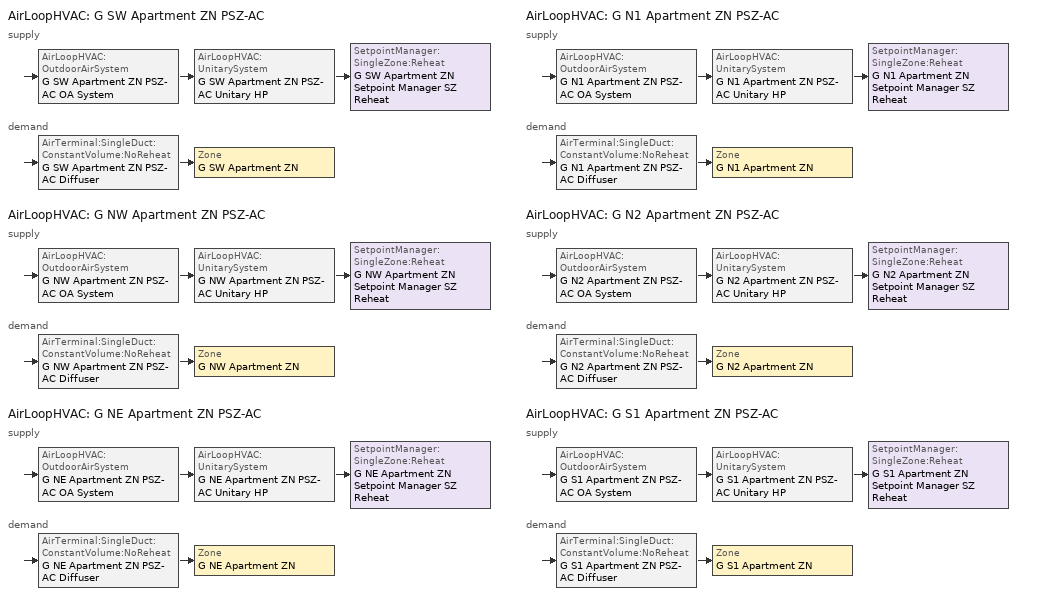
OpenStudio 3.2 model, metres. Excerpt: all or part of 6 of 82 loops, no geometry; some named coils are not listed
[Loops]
AirLoopHVAC 'G SW Apartment ZN PSZ-AC'
 supply: AirLoopHVAC:OutdoorAirSystem 'G SW Apartment ZN PSZ-AC OA System' > AirLoopHVAC:UnitarySystem 'G SW Apartment ZN PSZ-AC Unitary HP' > SetpointManager:SingleZone:Reheat 'G SW Apartment ZN Setpoint Manager SZ Reheat'
 demand: AirTerminal:SingleDuct:ConstantVolume:NoReheat 'G SW Apartment ZN PSZ-AC Diffuser' > Zone 'G SW Apartment ZN'
AirLoopHVAC 'G NW Apartment ZN PSZ-AC'
 supply: AirLoopHVAC:OutdoorAirSystem 'G NW Apartment ZN PSZ-AC OA System' > AirLoopHVAC:UnitarySystem 'G NW Apartment ZN PSZ-AC Unitary HP' > SetpointManager:SingleZone:Reheat 'G NW Apartment ZN Setpoint Manager SZ Reheat'
 demand: AirTerminal:SingleDuct:ConstantVolume:NoReheat 'G NW Apartment ZN PSZ-AC Diffuser' > Zone 'G NW Apartment ZN'
AirLoopHVAC 'G NE Apartment ZN PSZ-AC'
 supply: AirLoopHVAC:OutdoorAirSystem 'G NE Apartment ZN PSZ-AC OA System' > AirLoopHVAC:UnitarySystem 'G NE Apartment ZN PSZ-AC Unitary HP' > SetpointManager:SingleZone:Reheat 'G NE Apartment ZN Setpoint Manager SZ Reheat'
 demand: AirTerminal:SingleDuct:ConstantVolume:NoReheat 'G NE Apartment ZN PSZ-AC Diffuser' > Zone 'G NE Apartment ZN'
AirLoopHVAC 'G N1 Apartment ZN PSZ-AC'
 supply: AirLoopHVAC:OutdoorAirSystem 'G N1 Apartment ZN PSZ-AC OA System' > AirLoopHVAC:UnitarySystem 'G N1 Apartment ZN PSZ-AC Unitary HP' > SetpointManager:SingleZone:Reheat 'G N1 Apartment ZN Setpoint Manager SZ Reheat'
 demand: AirTerminal:SingleDuct:ConstantVolume:NoReheat 'G N1 Apartment ZN PSZ-AC Diffuser' > Zone 'G N1 Apartment ZN'
AirLoopHVAC 'G N2 Apartment ZN PSZ-AC'
 supply: AirLoopHVAC:OutdoorAirSystem 'G N2 Apartment ZN PSZ-AC OA System' > AirLoopHVAC:UnitarySystem 'G N2 Apartment ZN PSZ-AC Unitary HP' > SetpointManager:SingleZone:Reheat 'G N2 Apartment ZN Setpoint Manager SZ Reheat'
 demand: AirTerminal:SingleDuct:ConstantVolume:NoReheat 'G N2 Apartment ZN PSZ-AC Diffuser' > Zone 'G N2 Apartment ZN'
AirLoopHVAC 'G S1 Apartment ZN PSZ-AC'
 supply: AirLoopHVAC:OutdoorAirSystem 'G S1 Apartment ZN PSZ-AC OA System' > AirLoopHVAC:UnitarySystem 'G S1 Apartment ZN PSZ-AC Unitary HP' > SetpointManager:SingleZone:Reheat 'G S1 Apartment ZN Setpoint Manager SZ Reheat'
 demand: AirTerminal:SingleDuct:ConstantVolume:NoReheat 'G S1 Apartment ZN PSZ-AC Diffuser' > Zone 'G S1 Apartment ZN'
[Sizing:Zone] Zone Cooling Design Supply Air Temperature Input Method=SupplyAirTemperature; Zone Cooling Design Supply Air Temperature {C}=12.7778; Zone Cooling Design Supply Air Temperature Difference {deltaC}=11.11; Zone Heating Design Supply Air Temperature Input Method=SupplyAirTemperature; Zone Heating Design Supply Air Temperature {C}=50; Zone Heating Design Supply Air Temperature Difference {deltaC}=11.11; Zone Cooling Design Supply Air Humidity Ratio {kg-H2O/kg-air}=0.0085; Zone Heating Design Supply Air Humidity Ratio {kg-H2O/kg-air}=0.008; Cooling Design Air Flow Method=DesignDay; Heating Design Air Flow Method=DesignDay; Account for Dedicated Outdoor Air System=No; Dedicated Outdoor Air System Control Strategy=NeutralSupplyAir; Dedicated Outdoor Air Low Setpoint Temperature for Design {C}=autosize; Dedicated Outdoor Air High Setpoint Temperature for Design {C}=autosize
G N1 Apartment ZN; G N2 Apartment ZN; G NE Apartment ZN; G NW Apartment ZN; G S1 Apartment ZN; G SW Apartment ZN
[Zone equipment]
G N1 Apartment ZN: G N1 Apartment ZN PSZ-AC Diffuser, G N1 Apartment ZN ERV
G N2 Apartment ZN: G N2 Apartment ZN PSZ-AC Diffuser, G N2 Apartment ZN ERV
G NE Apartment ZN: G NE Apartment ZN PSZ-AC Diffuser, G NE Apartment ZN ERV
G NW Apartment ZN: G NW Apartment ZN PSZ-AC Diffuser, G NW Apartment ZN ERV
G S1 Apartment ZN: G S1 Apartment ZN PSZ-AC Diffuser, G S1 Apartment ZN ERV
G SW Apartment ZN: G SW Apartment ZN PSZ-AC Diffuser, G SW Apartment ZN ERV
[AirLoopHVAC] Availability Schedule=Always On; Design Supply Air Flow Rate {m3/s}=autosize; Design Return Air Flow Fraction of Supply Air Flow=1
G SW Apartment ZN PSZ-AC; G NW Apartment ZN PSZ-AC; G NE Apartment ZN PSZ-AC; G N1 Apartment ZN PSZ-AC; G N2 Apartment ZN PSZ-AC; G S1 Apartment ZN PSZ-AC
[Sizing:System] Type of Load to Size On=Sensible; Design Outdoor Air Flow Rate {m3/s}=Autosize; Central Heating Maximum System Air Flow Ratio=1; Preheat Design Temperature {C}=7.22222; Preheat Design Humidity Ratio {kg-H2O/kg-Air}=0.008; Precool Design Temperature {C}=12.7778; Precool Design Humidity Ratio {kg-H2O/kg-Air}=0.008; Central Cooling Design Supply Air Temperature {C}=12.7778; Central Heating Design Supply Air Temperature {C}=50; Sizing Option=Coincident; 100% Outdoor Air in Cooling=No; 100% Outdoor Air in Heating=No; Central Cooling Design Supply Air Humidity Ratio {kg-H2O/kg-Air}=0.0085; Central Heating Design Supply Air Humidity Ratio {kg-H2O/kg-Air}=0.008; Cooling Design Air Flow Method=DesignDay; Cooling Design Air Flow Rate {m3/s}=0; Heating Design Air Flow Method=DesignDay; Heating Design Air Flow Rate {m3/s}=0; System Outdoor Air Method=ZoneSum; Zone Maximum Outdoor Air Fraction=1; Cooling Supply Air Flow Rate Per Floor Area {m3/s-m2}=0.00996765; Cooling Fraction of Autosized Cooling Supply Air Flow Rate=1; Cooling Supply Air Flow Rate Per Unit Cooling Capacity {m3/s-W}=3.94755e-05; Heating Supply Air Flow Rate Per Floor Area {m3/s-m2}=0.00996765; Heating Fraction of Autosized Heating Supply Air Flow Rate=1; Heating Fraction of Autosized Cooling Supply Air Flow Rate=1; Heating Supply Air Flow Rate Per Unit Heating Capacity {m3/s-W}=3.15882e-05; Cooling Design Capacity Method=CoolingDesignCapacity; Cooling Design Capacity {W}=autosize; Cooling Design Capacity Per Floor Area {W/m2}=234.7; Fraction of Autosized Cooling Design Capacity=1; Heating Design Capacity Method=HeatingDesignCapacity; Heating Design Capacity {W}=autosize; Heating Design Capacity Per Floor Area {W/m2}=157; Fraction of Autosized Heating Design Capacity=1; Central Cooling Capacity Control Method=OnOff
G SW Apartment ZN PSZ-AC; G NW Apartment ZN PSZ-AC; G NE Apartment ZN PSZ-AC; G N1 Apartment ZN PSZ-AC; G N2 Apartment ZN PSZ-AC; G S1 Apartment ZN PSZ-AC
[SetpointManager:SingleZone:Reheat] Minimum Supply Air Temperature {C}=12.7778; Maximum Supply Air Temperature {C}=50
Name | Control Zone | Setpoint Node or NodeList
G SW Apartment ZN Setpoint Manager SZ Reheat | G SW Apartment ZN | G SW Apartment ZN PSZ-AC Supply Outlet Node
G NW Apartment ZN Setpoint Manager SZ Reheat | G NW Apartment ZN | G NW Apartment ZN PSZ-AC Supply Outlet Node
G NE Apartment ZN Setpoint Manager SZ Reheat | G NE Apartment ZN | G NE Apartment ZN PSZ-AC Supply Outlet Node
G N1 Apartment ZN Setpoint Manager SZ Reheat | G N1 Apartment ZN | G N1 Apartment ZN PSZ-AC Supply Outlet Node
G N2 Apartment ZN Setpoint Manager SZ Reheat | G N2 Apartment ZN | G N2 Apartment ZN PSZ-AC Supply Outlet Node
G S1 Apartment ZN Setpoint Manager SZ Reheat | G S1 Apartment ZN | G S1 Apartment ZN PSZ-AC Supply Outlet Node
[Coil:Heating:Electric] Availability Schedule=Always On Discrete; Efficiency=1
G SW Apartment ZN PSZ-AC Electric Backup Htg Coil; G NW Apartment ZN PSZ-AC Electric Backup Htg Coil; G NE Apartment ZN PSZ-AC Electric Backup Htg Coil; G N1 Apartment ZN PSZ-AC Electric Backup Htg Coil; G N2 Apartment ZN PSZ-AC Electric Backup Htg Coil; G S1 Apartment ZN PSZ-AC Electric Backup Htg Coil
[Fan:OnOff] Availability Schedule=Always On Discrete; Maximum Flow Rate {m3/s}=autosize; Motor In Airstream Fraction=1
Name | Fan Total Efficiency | Pressure Rise {Pa} | Motor Efficiency | Fan Power Ratio Function of Speed Ratio Curve | Fan Efficiency Ratio Function of Speed Ratio Curve
G SW Apartment ZN PSZ-AC Fan | 0.53625 | 622.722 | 0.825 | Fan On Off Power Curve | Fan On Off Efficiency Curve
G NW Apartment ZN PSZ-AC Fan | 0.53625 | 622.722 | 0.825 | Fan On Off Power Curve 1 | Fan On Off Efficiency Curve 1
G NE Apartment ZN PSZ-AC Fan | 0.53625 | 622.722 | 0.825 | Fan On Off Power Curve 2 | Fan On Off Efficiency Curve 2
G N1 Apartment ZN PSZ-AC Fan | 0.53625 | 622.722 | 0.825 | Fan On Off Power Curve 3 | Fan On Off Efficiency Curve 3
G N2 Apartment ZN PSZ-AC Fan | 0.53625 | 622.722 | 0.825 | Fan On Off Power Curve 4 | Fan On Off Efficiency Curve 4
G S1 Apartment ZN PSZ-AC Fan | 0.53625 | 622.722 | 0.825 | Fan On Off Power Curve 5 | Fan On Off Efficiency Curve 5
G S1 Apartment ZN ERV Supply Fan | 0.303158 | 233.6875 | 0.48 | Fan On Off Power Curve 112 | Fan On Off Efficiency Curve 112
G S1 Apartment ZN ERV Exhaust Fan | 0.303158 | 233.6875 | 0.48 | Fan On Off Power Curve 113 | Fan On Off Efficiency Curve 113
G N1 Apartment ZN ERV Supply Fan | 0.303158 | 233.6875 | 0.48 | Fan On Off Power Curve 122 | Fan On Off Efficiency Curve 122
G N1 Apartment ZN ERV Exhaust Fan | 0.303158 | 233.6875 | 0.48 | Fan On Off Power Curve 123 | Fan On Off Efficiency Curve 123
G NE Apartment ZN ERV Supply Fan | 0.303158 | 233.6875 | 0.48 | Fan On Off Power Curve 130 | Fan On Off Efficiency Curve 130
G NE Apartment ZN ERV Exhaust Fan | 0.303158 | 233.6875 | 0.48 | Fan On Off Power Curve 131 | Fan On Off Efficiency Curve 131
G N2 Apartment ZN ERV Supply Fan | 0.303158 | 233.6875 | 0.48 | Fan On Off Power Curve 138 | Fan On Off Efficiency Curve 138
G N2 Apartment ZN ERV Exhaust Fan | 0.303158 | 233.6875 | 0.48 | Fan On Off Power Curve 139 | Fan On Off Efficiency Curve 139
G NW Apartment ZN ERV Supply Fan | 0.303158 | 233.6875 | 0.48 | Fan On Off Power Curve 154 | Fan On Off Efficiency Curve 154
G NW Apartment ZN ERV Exhaust Fan | 0.303158 | 233.6875 | 0.48 | Fan On Off Power Curve 155 | Fan On Off Efficiency Curve 155
G SW Apartment ZN ERV Supply Fan | 0.303158 | 233.6875 | 0.48 | Fan On Off Power Curve 192 | Fan On Off Efficiency Curve 192
G SW Apartment ZN ERV Exhaust Fan | 0.303158 | 233.6875 | 0.48 | Fan On Off Power Curve 193 | Fan On Off Efficiency Curve 193
[AirLoopHVAC:UnitarySystem] Control Type=Load; Dehumidification Control Type=None; Availability Schedule=Always On; Fan Placement=BlowThrough; Supply Air Fan Operating Mode Schedule=Always Off Discrete; DX Heating Coil Sizing Ratio=1; Use DOAS DX Cooling Coil=No; DOAS DX Cooling Coil Leaving Minimum Air Temperature {C}=2; Latent Load Control=SensibleOnlyLoadControl; Supply Air Flow Rate Method During Cooling Operation=SupplyAirFlowRate; Supply Air Flow Rate During Cooling Operation {m3/s}=Autosize; Supply Air Flow Rate Method During Heating Operation=SupplyAirFlowRate; Supply Air Flow Rate During Heating Operation {m3/s}=Autosize; Supply Air Flow Rate Method When No Cooling or Heating is Required=SupplyAirFlowRate; Supply Air Flow Rate When No Cooling or Heating is Required {m3/s}=Autosize; Maximum Supply Air Temperature {C}=50; Maximum Outdoor Dry-Bulb Temperature for Supplemental Heater Operation {C}=4.44444; Maximum Cycling Rate {cycles/hr}=2.5; Heat Pump Time Constant {s}=60; Fraction of On-Cycle Power Use=0.01; Heat Pump Fan Delay Time {s}=60; Ancilliary On-Cycle Electric Power {W}=0; Ancilliary Off-Cycle Electric Power {W}=0
Name | Controlling Zone or Thermostat Location | Supply Fan | Heating Coil | Cooling Coil | Supplemental Heating Coil
G SW Apartment ZN PSZ-AC Unitary HP | G SW Apartment ZN | G SW Apartment ZN PSZ-AC Fan | G SW Apartment ZN PSZ-AC Water-to-Air HP Htg Coil 14 Clg kBtu/hr 4.2COPH | G SW Apartment ZN PSZ-AC Water-to-Air HP Clg Coil 14kBtu/hr 11.2EER | G SW Apartment ZN PSZ-AC Electric Backup Htg Coil
G NW Apartment ZN PSZ-AC Unitary HP | G NW Apartment ZN | G NW Apartment ZN PSZ-AC Fan | G NW Apartment ZN PSZ-AC Water-to-Air HP Htg Coil 13 Clg kBtu/hr 4.2COPH | G NW Apartment ZN PSZ-AC Water-to-Air HP Clg Coil 13kBtu/hr 11.2EER | G NW Apartment ZN PSZ-AC Electric Backup Htg Coil
G NE Apartment ZN PSZ-AC Unitary HP | G NE Apartment ZN | G NE Apartment ZN PSZ-AC Fan | G NE Apartment ZN PSZ-AC Water-to-Air HP Htg Coil 11 Clg kBtu/hr 4.2COPH | G NE Apartment ZN PSZ-AC Water-to-Air HP Clg Coil 11kBtu/hr 11.2EER | G NE Apartment ZN PSZ-AC Electric Backup Htg Coil
G N1 Apartment ZN PSZ-AC Unitary HP | G N1 Apartment ZN | G N1 Apartment ZN PSZ-AC Fan | G N1 Apartment ZN PSZ-AC Water-to-Air HP Htg Coil 9 Clg kBtu/hr 4.2COPH | G N1 Apartment ZN PSZ-AC Water-to-Air HP Clg Coil 9kBtu/hr 11.2EER | G N1 Apartment ZN PSZ-AC Electric Backup Htg Coil
G N2 Apartment ZN PSZ-AC Unitary HP | G N2 Apartment ZN | G N2 Apartment ZN PSZ-AC Fan | G N2 Apartment ZN PSZ-AC Water-to-Air HP Htg Coil 9 Clg kBtu/hr 4.2COPH | G N2 Apartment ZN PSZ-AC Water-to-Air HP Clg Coil 9kBtu/hr 11.2EER | G N2 Apartment ZN PSZ-AC Electric Backup Htg Coil
G S1 Apartment ZN PSZ-AC Unitary HP | G S1 Apartment ZN | G S1 Apartment ZN PSZ-AC Fan | G S1 Apartment ZN PSZ-AC Water-to-Air HP Htg Coil 10 Clg kBtu/hr 4.2COPH | G S1 Apartment ZN PSZ-AC Water-to-Air HP Clg Coil 10kBtu/hr 11.2EER | G S1 Apartment ZN PSZ-AC Electric Backup Htg Coil
[Controller:OutdoorAir] Minimum Outdoor Air Flow Rate {m3/s}=autosize; Maximum Outdoor Air Flow Rate {m3/s}=Autosize; Economizer Control Type=NoEconomizer; Economizer Control Action Type=ModulateFlow; Economizer Maximum Limit Dry-Bulb Temperature {C}=28; Economizer Maximum Limit Enthalpy {J/kg}=64000; Lockout Type=LockoutWithCompressor; Minimum Limit Type=FixedMinimum; Minimum Outdoor Air Schedule=Always Off Discrete; High Humidity Control=No; Heat Recovery Bypass Control Type=BypassWhenWithinEconomizerLimits
Name | Controller Mechanical Ventilation
G SW Apartment ZN PSZ-AC OA System Controller | Controller Mechanical Ventilation 1
G NW Apartment ZN PSZ-AC OA System Controller | Controller Mechanical Ventilation 2
G NE Apartment ZN PSZ-AC OA System Controller | Controller Mechanical Ventilation 3
G N1 Apartment ZN PSZ-AC OA System Controller | Controller Mechanical Ventilation 4
G N2 Apartment ZN PSZ-AC OA System Controller | Controller Mechanical Ventilation 5
G S1 Apartment ZN PSZ-AC OA System Controller | Controller Mechanical Ventilation 6
[Controller:MechanicalVentilation] Availability Schedule=Always On Discrete
Controller Mechanical Ventilation 1; Controller Mechanical Ventilation 2; Controller Mechanical Ventilation 3; Controller Mechanical Ventilation 4; Controller Mechanical Ventilation 5; Controller Mechanical Ventilation 6
[AirLoopHVAC:OutdoorAirSystem]
Name | Controller
G SW Apartment ZN PSZ-AC OA System | G SW Apartment ZN PSZ-AC OA System Controller
G NW Apartment ZN PSZ-AC OA System | G NW Apartment ZN PSZ-AC OA System Controller
G NE Apartment ZN PSZ-AC OA System | G NE Apartment ZN PSZ-AC OA System Controller
G N1 Apartment ZN PSZ-AC OA System | G N1 Apartment ZN PSZ-AC OA System Controller
G N2 Apartment ZN PSZ-AC OA System | G N2 Apartment ZN PSZ-AC OA System Controller
G S1 Apartment ZN PSZ-AC OA System | G S1 Apartment ZN PSZ-AC OA System Controller
[AvailabilityManager:NightCycle] Applicability Schedule=Always On Discrete; Control Type=CycleOnAny; Thermostat Tolerance {deltaC}=1; Cycling Run Time {s}=1800
Availability Manager Night Cycle 1; Availability Manager Night Cycle 2; Availability Manager Night Cycle 3; Availability Manager Night Cycle 4; Availability Manager Night Cycle 5; Availability Manager Night Cycle 6; Availability Manager Night Cycle 7; Availability Manager Night Cycle 8; Availability Manager Night Cycle 9; Availability Manager Night Cycle 10; Availability Manager Night Cycle 11; Availability Manager Night Cycle 12; Availability Manager Night Cycle 13; Availability Manager Night Cycle 14; Availability Manager Night Cycle 15; Availability Manager Night Cycle 16; Availability Manager Night Cycle 17; Availability Manager Night Cycle 18; Availability Manager Night Cycle 19; Availability Manager Night Cycle 20; Availability Manager Night Cycle 21; Availability Manager Night Cycle 22; Availability Manager Night Cycle 23; Availability Manager Night Cycle 24; Availability Manager Night Cycle 25; Availability Manager Night Cycle 26; Availability Manager Night Cycle 27; Availability Manager Night Cycle 28; Availability Manager Night Cycle 29; Availability Manager Night Cycle 30; Availability Manager Night Cycle 31; Availability Manager Night Cycle 32; Availability Manager Night Cycle 33; Availability Manager Night Cycle 34; Availability Manager Night Cycle 35; Availability Manager Night Cycle 36; Availability Manager Night Cycle 37; Availability Manager Night Cycle 38; Availability Manager Night Cycle 39; Availability Manager Night Cycle 40; Availability Manager Night Cycle 41; Availability Manager Night Cycle 42; Availability Manager Night Cycle 43; Availability Manager Night Cycle 44; Availability Manager Night Cycle 45; Availability Manager Night Cycle 46; Availability Manager Night Cycle 47; Availability Manager Night Cycle 48; Availability Manager Night Cycle 49; Availability Manager Night Cycle 50; Availability Manager Night Cycle 51; Availability Manager Night Cycle 52; Availability Manager Night Cycle 53; Availability Manager Night Cycle 54; Availability Manager Night Cycle 55; Availability Manager Night Cycle 56; Availability Manager Night Cycle 57; Availability Manager Night Cycle 58; Availability Manager Night Cycle 59; Availability Manager Night Cycle 60; Availability Manager Night Cycle 61; Availability Manager Night Cycle 62; Availability Manager Night Cycle 63; Availability Manager Night Cycle 64; Availability Manager Night Cycle 65; Availability Manager Night Cycle 66; Availability Manager Night Cycle 67; Availability Manager Night Cycle 68; Availability Manager Night Cycle 69; Availability Manager Night Cycle 70; Availability Manager Night Cycle 71; Availability Manager Night Cycle 72; Availability Manager Night Cycle 73; Availability Manager Night Cycle 74; Availability Manager Night Cycle 75; Availability Manager Night Cycle 76; Availability Manager Night Cycle 77; Availability Manager Night Cycle 78; Availability Manager Night Cycle 79; Availability Manager Night Cycle 80
[AirTerminal:SingleDuct:ConstantVolume:NoReheat] Availability Schedule=Always On Discrete; Maximum Air Flow Rate {m3/s}=AutoSize
G SW Apartment ZN PSZ-AC Diffuser; G NW Apartment ZN PSZ-AC Diffuser; G NE Apartment ZN PSZ-AC Diffuser; G N1 Apartment ZN PSZ-AC Diffuser; G N2 Apartment ZN PSZ-AC Diffuser; G S1 Apartment ZN PSZ-AC Diffuser
[EnergyManagementSystem:Sensor]
Facility_Int_LTG: Output Variable or Output Meter=InteriorLights:Electricity
[EnergyManagementSystem:Program]
Transformer_Load_Prog: SET Wired_LTG = Facility_Int_LTG*0.0015
[EnergyManagementSystem:ProgramCallingManager]
Transformer_Load_Prog_Manager: AfterPredictorAfterHVACManagers; Transformer_Load_Prog
[EnergyManagementSystem:OutputVariable]
Wired_LTG: EMS Variable=Wired_LTG; Type of Data in Variable=Summed; Update Frequency=ZoneTimeStep; Units=J
[ElectricLoadCenter:Transformer]
Transformer_1: Availability Schedule=Always On Discrete; Transformer Usage=PowerInFromGrid; Rated Capacity {VA}=75000; Phase=3; Conductor Material=Aluminum; Full Load Temperature Rise {C}=150; Fraction of Eddy Current Losses=0.1; Performance Input Method=NominalEfficiency; Nameplate Efficiency=0.966; Per Unit Load for Nameplate Efficiency=0.35; Reference Temperature for Nameplate Efficiency {C}=75; Consider Transformer Loss for Utility Cost=Yes; Meter Name 1=Wired_LTG_Electricity; Meter Name 2=Wired_Int_EQUIP
[ZoneHVAC:EnergyRecoveryVentilator:Controller] Exhaust Air Temperature Limit=NoExhaustAirTemperatureLimit; Exhaust Air Enthalpy Limit=NoExhaustAirEnthalpyLimit; High Humidity Control Flag=No; High Humidity Outdoor Air Flow Ratio=1; Control High Indoor Humidity Based on Outdoor Humidity Ratio=No
G S1 Apartment ZN ERV Controller; G N1 Apartment ZN ERV Controller; G NE Apartment ZN ERV Controller; G N2 Apartment ZN ERV Controller; G NW Apartment ZN ERV Controller; G SW Apartment ZN ERV Controller
[HeatExchanger:AirToAir:SensibleAndLatent] Availability Schedule=Always On - No Design Day; Nominal Supply Air Flow Rate {m3/s}=autosize; Sensible Effectiveness at 100% Heating Air Flow=0; Latent Effectiveness at 100% Heating Air Flow=0; Sensible Effectiveness at 75% Heating Air Flow=0; Latent Effectiveness at 75% Heating Air Flow=0; Sensible Effectiveness at 100% Cooling Air Flow=0; Latent Effectiveness at 100% Cooling Air Flow=0; Sensible Effectiveness at 75% Cooling Air Flow=0; Latent Effectiveness at 75% Cooling Air Flow=0; Nominal Electric Power {W}=0; Supply Air Outlet Temperature Control=No; Heat Exchanger Type=Rotary; Frost Control Type=ExhaustOnly; Threshold Temperature {C}=-23.3; Initial Defrost Time Fraction=0.167; Rate of Defrost Time Fraction Increase {1/K}=1.44; Economizer Lockout=No
G S1 Apartment ZN ERV HX; G N1 Apartment ZN ERV HX; G NE Apartment ZN ERV HX; G N2 Apartment ZN ERV HX; G NW Apartment ZN ERV HX; G SW Apartment ZN ERV HX
[ZoneHVAC:EnergyRecoveryVentilator] Availability Schedule=Always On Discrete; Supply Air Flow Rate {m3/s}=autosize; Exhaust Air Flow Rate {m3/s}=autosize; Ventilation Rate per Unit Floor Area {m3/s-m2}=0.000294102; Ventilation Rate per Occupant {m3/s-person}=0
Name | Heat Exchanger | Supply Air Fan | Exhaust Air Fan | Controller
G S1 Apartment ZN ERV | G S1 Apartment ZN ERV HX | G S1 Apartment ZN ERV Supply Fan | G S1 Apartment ZN ERV Exhaust Fan | G S1 Apartment ZN ERV Controller
G N1 Apartment ZN ERV | G N1 Apartment ZN ERV HX | G N1 Apartment ZN ERV Supply Fan | G N1 Apartment ZN ERV Exhaust Fan | G N1 Apartment ZN ERV Controller
G NE Apartment ZN ERV | G NE Apartment ZN ERV HX | G NE Apartment ZN ERV Supply Fan | G NE Apartment ZN ERV Exhaust Fan | G NE Apartment ZN ERV Controller
G N2 Apartment ZN ERV | G N2 Apartment ZN ERV HX | G N2 Apartment ZN ERV Supply Fan | G N2 Apartment ZN ERV Exhaust Fan | G N2 Apartment ZN ERV Controller
G NW Apartment ZN ERV | G NW Apartment ZN ERV HX | G NW Apartment ZN ERV Supply Fan | G NW Apartment ZN ERV Exhaust Fan | G NW Apartment ZN ERV Controller
G SW Apartment ZN ERV | G SW Apartment ZN ERV HX | G SW Apartment ZN ERV Supply Fan | G SW Apartment ZN ERV Exhaust Fan | G SW Apartment ZN ERV Controller
[Schedule:Constant]
Name | Value
Always On Discrete | 1
Always Off Discrete | 0
[Schedule:Ruleset]
Name | Default Day Schedule | Summer Design Day Schedule | Winter Design Day Schedule
Always On | Always On Default
Always On - No Design Day | Always On - No Design Day Default | Always On - No Design Day Summer Design Day | Always On - No Design Day Winter Design Day
[Schedule:Day]
Always On Default; Always On - No Design Day Default: 24, 0, 1
Always On - No Design Day Winter Design Day; Always On - No Design Day Summer Design Day: 24, 0, 0
[Curve:Exponent] Coefficient1 Constant=1; Coefficient2 Constant=0; Coefficient3 Constant=0; Minimum Value of x=0; Maximum Value of x=1
Fan On Off Power Curve; Fan On Off Power Curve 1; Fan On Off Power Curve 2; Fan On Off Power Curve 3; Fan On Off Power Curve 4; Fan On Off Power Curve 5; Fan On Off Power Curve 112; Fan On Off Power Curve 113; Fan On Off Power Curve 122; Fan On Off Power Curve 123; Fan On Off Power Curve 130; Fan On Off Power Curve 131; Fan On Off Power Curve 138; Fan On Off Power Curve 139; Fan On Off Power Curve 154; Fan On Off Power Curve 155; Fan On Off Power Curve 192; Fan On Off Power Curve 193
[Curve:Cubic] Coefficient1 Constant=1; Coefficient2 x=0; Coefficient3 x**2=0; Coefficient4 x**3=0; Minimum Value of x=0; Maximum Value of x=1
Fan On Off Efficiency Curve; Fan On Off Efficiency Curve 1; Fan On Off Efficiency Curve 2; Fan On Off Efficiency Curve 3; Fan On Off Efficiency Curve 4; Fan On Off Efficiency Curve 5; Fan On Off Efficiency Curve 112; Fan On Off Efficiency Curve 113; Fan On Off Efficiency Curve 122; Fan On Off Efficiency Curve 123; Fan On Off Efficiency Curve 130; Fan On Off Efficiency Curve 131; Fan On Off Efficiency Curve 138; Fan On Off Efficiency Curve 139; Fan On Off Efficiency Curve 154; Fan On Off Efficiency Curve 155; Fan On Off Efficiency Curve 192; Fan On Off Efficiency Curve 193
